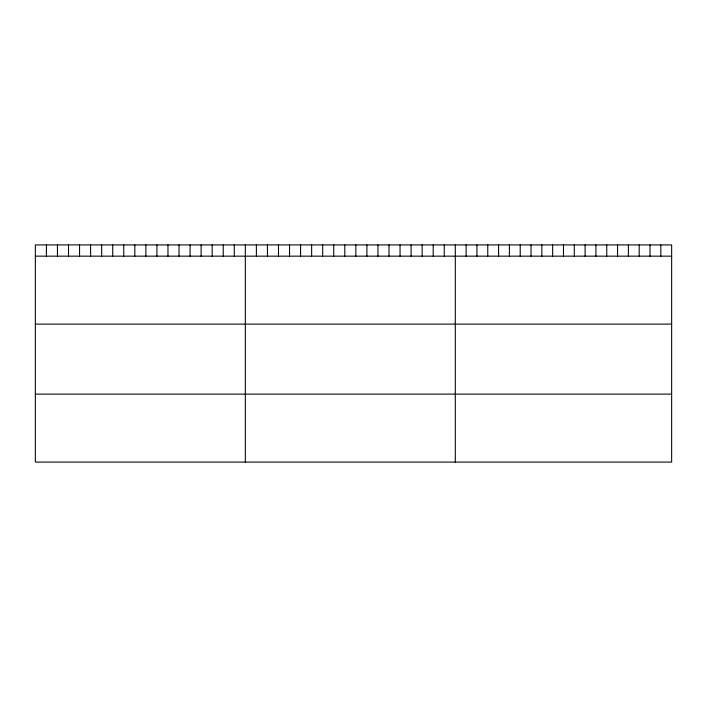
<?xml version="1.0" encoding="UTF-8"?>
<svg xmlns="http://www.w3.org/2000/svg" width="707" height="707" viewBox="0 0 707 707"><rect width="100%" height="100%" fill="white"/><g stroke="black" fill="none" stroke-linecap="round" stroke-linejoin="round"><path stroke-width="1.06" d="M671.65 256.155L671.65 462.078L35.35 462.078L35.35 244.922L671.65 244.922L671.65 256.155L35.35 256.155M35.35 324.115L671.65 324.115M35.35 394.126L671.65 394.126M660.833 244.922L660.833 256.155M650.016 244.922L650.016 256.155M639.199 244.922L639.199 256.155M628.382 244.922L628.382 256.155M617.564 244.922L617.564 256.155M606.747 244.922L606.747 256.155M595.93 244.922L595.93 256.155M585.113 244.922L585.113 256.155M574.296 244.922L574.296 256.155M563.479 244.922L563.479 256.155M552.662 244.922L552.662 256.155M541.845 244.922L541.845 256.155M531.028 244.922L531.028 256.155M520.211 244.922L520.211 256.155M509.394 244.922L509.394 256.155M498.576 244.922L498.576 256.155M487.759 244.922L487.759 256.155M476.942 244.922L476.942 256.155M466.125 244.922L466.125 256.155M455.308 244.922L455.308 462.078M444.252 244.922L444.252 256.155M433.205 244.922L433.205 256.155M422.15 244.922L422.15 256.155M411.103 244.922L411.103 256.155M400.047 244.922L400.047 256.155M389 244.922L389 256.155M377.945 244.922L377.945 256.155M366.898 244.922L366.898 256.155M355.842 244.922L355.842 256.155M344.795 244.922L344.795 256.155M333.739 244.922L333.739 256.155M322.692 244.922L322.692 256.155M311.637 244.922L311.637 256.155M300.59 244.922L300.59 256.155M289.534 244.922L289.534 256.155M278.487 244.922L278.487 256.155M267.432 244.922L267.432 256.155M256.385 244.922L256.385 256.155M245.329 244.922L245.329 462.078M234.273 244.922L234.273 256.155M223.226 244.922L223.226 256.155M212.171 244.922L212.171 256.155M201.124 244.922L201.124 256.155M190.068 244.922L190.068 256.155M179.021 244.922L179.021 256.155M167.966 244.922L167.966 256.155M156.919 244.922L156.919 256.155M145.863 244.922L145.863 256.155M134.816 244.922L134.816 256.155M123.76 244.922L123.76 256.155M112.713 244.922L112.713 256.155M101.658 244.922L101.658 256.155M90.611 244.922L90.611 256.155M79.555 244.922L79.555 256.155M68.508 244.922L68.508 256.155M57.453 244.922L57.453 256.155M46.406 244.922L46.406 256.155"/></g></svg>
